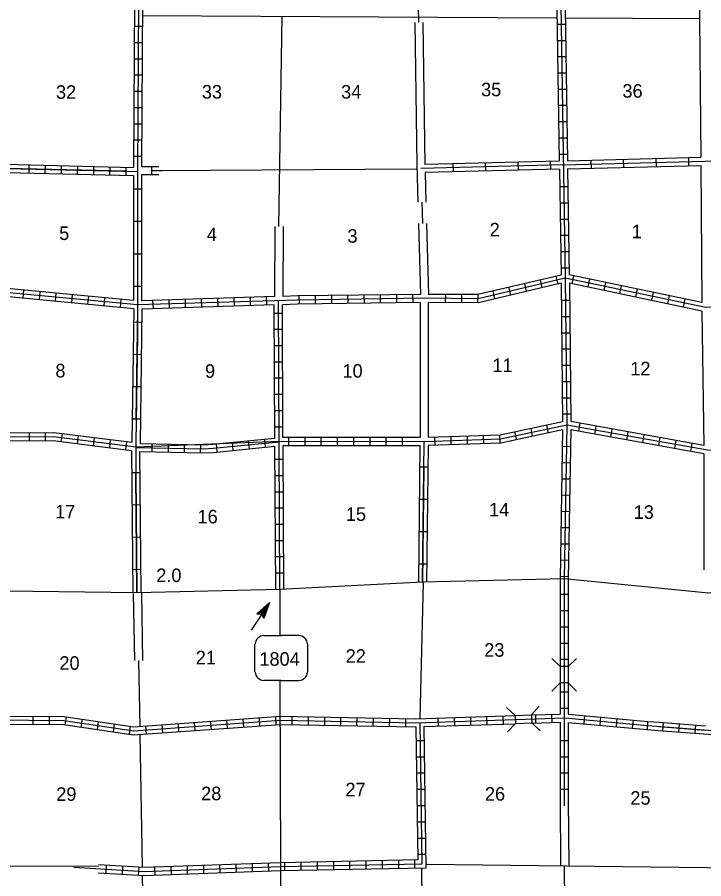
# Model space of a CAD drawing. Extents: x 1372974 to 1910017, y 15437295 to 16008649.
# Drawn here: x 1630068 to 1655410, y 15748729 to 15780553 of the extents above; entities that cross this region are included whole.
import ezdxf

# ---------------------------------------------------------------- set-up
doc = ezdxf.new("R2010")
doc.units = 0
for name, color, linetype in [('L10', 7, 'Continuous'), ('L11', 7, 'Continuous'), ('L13', 7, 'Continuous'), ('L14', 7, 'Continuous'), ('L18', 7, 'Continuous'), ('L28', 7, 'Continuous'), ('L3', 7, 'Continuous'), ('L8', 7, 'Continuous'), ('L9', 7, 'Continuous')]:
    doc.layers.add(name, color=color, linetype=linetype)

msp = doc.modelspace()

# ---------------------------------------------------------------- linework, layer by layer
at = {"layer": 'L10'}
for points in [[(1650106, 15751647), (1650127, 15749212)], [(1650406, 15751646), (1650427, 15749209)]]:
    msp.add_lwpolyline(points, dxfattribs=at)
at = {"layer": 'L11'}
for points in [[(1655216, 15785791), (1655258, 15780490), (1655300, 15775382)], [(1644744, 15780354), (1644817, 15775115), (1644855, 15773716)], [(1645044, 15780354), (1645117, 15775115)], [(1655308, 15775082), (1655333, 15770015)], [(1645125, 15774815), (1645155, 15773716)], [(1639583, 15770232), (1639593, 15772824)], [(1639883, 15770232), (1639893, 15772823)], [(1644877, 15772928), (1644950, 15770315)], [(1645177, 15772928), (1645250, 15770315)], [(1644942, 15770015), (1644942, 15765024)], [(1645242, 15770015), (1645242, 15765032)], [(1655341, 15769699), (1655408, 15764732)], [(1655408, 15764424), (1655412, 15760139)], [(1634350, 15759271), (1634397, 15756788)], [(1634650, 15759276), (1634697, 15756794)]]:
    msp.add_lwpolyline(points, dxfattribs=at)
at = {"layer": 'L13'}
msp.add_line((1645005, 15773716), (1645027, 15772928), dxfattribs=at)
for points in [[(1644775, 15785566), (1644879, 15780354)], [(1649958, 15780524), (1634692, 15780607)], [(1639833, 15780582), (1639708, 15772822)], [(1655250, 15780499), (1650308, 15780524)], [(1635296, 15774894), (1644808, 15774957)], [(1645050, 15759682), (1644925, 15754649)], [(1634547, 15756791), (1634593, 15754356)], [(1634592, 15754057), (1634683, 15749165)], [(1633072, 15749187), (1619859, 15749232)], [(1645192, 15749273), (1660699, 15749082)], [(1650260, 15749211), (1650366, 15736940)], [(1644992, 15749107), (1645208, 15728257)], [(1634683, 15748832), (1634775, 15744123)]]:
    msp.add_lwpolyline(points, dxfattribs=at)
at = {"layer": 'L18'}
for p, q in [((1650108, 15756565), (1649808, 15756865)), ((1650408, 15756565), (1650708, 15756865)), ((1650408, 15756565), (1650108, 15756565)), ((1650108, 15756565), (1650108, 15755965)), ((1650408, 15756565), (1650408, 15755965)), ((1650108, 15755965), (1649808, 15755665)), ((1650408, 15755965), (1650108, 15755965)), ((1650408, 15755965), (1650708, 15755665)), ((1648450, 15754765), (1648133, 15755057)), ((1649050, 15754790), (1649333, 15755099)), ((1648450, 15754765), (1649050, 15754790)), ((1648450, 15754765), (1648458, 15754465)), ((1649050, 15754790), (1649058, 15754490)), ((1648458, 15754465), (1648166, 15754157)), ((1648458, 15754465), (1649058, 15754490)), ((1649058, 15754490), (1649366, 15754199))]:
    msp.add_line(p, q, dxfattribs=at)
at = {"layer": 'L28'}
for p, q in [((1639375, 15758932), (1638700, 15757915)), ((1639375, 15758932), (1638917, 15758515)), ((1639325, 15758882), (1638967, 15758540)), ((1639292, 15758824), (1638983, 15758540)), ((1639250, 15758757), (1639017, 15758549)), ((1639300, 15758799), (1639167, 15758407)), ((1639375, 15758932), (1639175, 15758349)), ((1639333, 15758840), (1639175, 15758390)), ((1638917, 15758515), (1639100, 15758515)), ((1639200, 15758699), (1639058, 15758540)), ((1639158, 15758624), (1639083, 15758540)), ((1639117, 15758557), (1639092, 15758532)), ((1639175, 15758349), (1639100, 15758515)), ((1639150, 15758565), (1639117, 15758515)), ((1639167, 15758590), (1639125, 15758482)), ((1639225, 15758690), (1639133, 15758465)), ((1639225, 15758707), (1639142, 15758574)), ((1639200, 15758665), (1639142, 15758574)), ((1639258, 15758732), (1639150, 15758440))]:
    msp.add_line(p, q, dxfattribs=at)
at = {"layer": 'L3'}
for p, q in [((1639175, 15757715), (1639808, 15757715)), ((1640467, 15757715), (1639808, 15757715)), ((1638842, 15756374), (1638842, 15757399)), ((1640792, 15756374), (1640792, 15757399)), ((1639808, 15756057), (1639175, 15756057)), ((1639808, 15756057), (1640467, 15756057))]:
    msp.add_line(p, q, dxfattribs=at)
for points in [[(1634484, 15759290), (1628709, 15759365), (1624492, 15759440), (1624100, 15759507), (1623692, 15759657), (1620217, 15762207), (1619734, 15762257), (1617101, 15762357)], [(1656441, 15759290), (1655591, 15759274), (1650258, 15759807), (1645025, 15759690), (1639758, 15759415), (1634484, 15759290)], [(1639758, 15759415), (1639767, 15757715)], [(1639767, 15756057), (1639783, 15749173), (1639875, 15739382), (1640258, 15738298), (1641267, 15737440), (1642175, 15737307), (1642883, 15737632), (1644358, 15739040), (1644767, 15739590), (1645125, 15739773), (1645842, 15739773), (1648025, 15738882)]]:
    msp.add_lwpolyline(points, dxfattribs=at)
for centre, start, end in [((1639181, 15757381), 92.2244, 176.0281), ((1640452, 15757381), 3.9742, 87.7779), ((1639181, 15756386), 183.3615, 268.9061), ((1640452, 15756386), 271.0961, 356.6408)]:
    msp.add_arc(centre, 332, start, end, dxfattribs=at)
at = {"layer": 'L8'}
for p, q in [((1634692, 15780207), (1634392, 15780207)), ((1650000, 15780299), (1650300, 15780299)), ((1634683, 15779607), (1634384, 15779607)), ((1650008, 15779699), (1650308, 15779699)), ((1634683, 15779007), (1634384, 15779007)), ((1650025, 15779099), (1650316, 15779099)), ((1650033, 15778499), (1650333, 15778499)), ((1634675, 15778407), (1634375, 15778407)), ((1650041, 15777899), (1650341, 15777899)), ((1634675, 15777807), (1634375, 15777807)), ((1634675, 15777207), (1634375, 15777207)), ((1650050, 15777299), (1650350, 15777299)), ((1634667, 15776607), (1634367, 15776607)), ((1650058, 15776699), (1650358, 15776699)), ((1634667, 15776007), (1634367, 15776007)), ((1650066, 15776099), (1650366, 15776099)), ((1634658, 15775407), (1634358, 15775407)), ((1650075, 15775499), (1650375, 15775499)), ((1630505, 15774800), (1630512, 15775098)), ((1631101, 15774786), (1631109, 15775084)), ((1631698, 15774772), (1631705, 15775070)), ((1632294, 15774757), (1632301, 15775055)), ((1632891, 15774743), (1632898, 15775041)), ((1633487, 15774729), (1633494, 15775027)), ((1634084, 15774714), (1634091, 15775013)), ((1650100, 15774299), (1650400, 15774299)), ((1650108, 15773699), (1650408, 15773699)), ((1650116, 15773099), (1650416, 15773099)), ((1650125, 15772499), (1650425, 15772499)), ((1650133, 15771899), (1650433, 15771899)), ((1650141, 15771299), (1650441, 15771299)), ((1649450, 15770557), (1649383, 15770857)), ((1650033, 15770699), (1649966, 15770990)), ((1650558, 15770707), (1650616, 15770999)), ((1651141, 15770590), (1651200, 15770882)), ((1648283, 15770282), (1648216, 15770574)), ((1648866, 15770424), (1648800, 15770715)), ((1651733, 15770465), (1651791, 15770757)), ((1652316, 15770340), (1652375, 15770632)), ((1652908, 15770215), (1652966, 15770515)), ((1630292, 15770174), (1630317, 15770474)), ((1630884, 15770124), (1630917, 15770415)), ((1631484, 15770065), (1631509, 15770357)), ((1632084, 15770007), (1632109, 15770307)), ((1632675, 15769949), (1632709, 15770249)), ((1633275, 15769890), (1633300, 15770190)), ((1638683, 15769907), (1638675, 15770207)), ((1639283, 15769924), (1639275, 15770224)), ((1640483, 15769957), (1640475, 15770257)), ((1641083, 15769965), (1641075, 15770265)), ((1641683, 15769974), (1641675, 15770274)), ((1642283, 15769982), (1642275, 15770282)), ((1642883, 15769990), (1642875, 15770290)), ((1643483, 15769999), (1643475, 15770299)), ((1644083, 15770007), (1644075, 15770307)), ((1644683, 15770015), (1644675, 15770315)), ((1645875, 15770015), (1645883, 15770315)), ((1646475, 15770015), (1646483, 15770315)), ((1647075, 15770007), (1647083, 15770307)), ((1647700, 15770149), (1647633, 15770440)), ((1653491, 15770099), (1653550, 15770390)), ((1654083, 15769974), (1654141, 15770265)), ((1633875, 15769832), (1633900, 15770132)), ((1635092, 15769790), (1635075, 15770090)), ((1635692, 15769807), (1635675, 15770107)), ((1636283, 15769832), (1636275, 15770132)), ((1636883, 15769849), (1636875, 15770149)), ((1637483, 15769865), (1637475, 15770165)), ((1638083, 15769882), (1638075, 15770182)), ((1650158, 15770099), (1650458, 15770099)), ((1654666, 15769849), (1654725, 15770149)), ((1639858, 15769615), (1639558, 15769615)), ((1650166, 15769499), (1650466, 15769499)), ((1639867, 15769015), (1639567, 15769015)), ((1650175, 15768899), (1650475, 15768899)), ((1639867, 15768415), (1639567, 15768415)), ((1650175, 15768299), (1650475, 15768299)), ((1639867, 15767815), (1639567, 15767815)), ((1650183, 15767699), (1650483, 15767699)), ((1639875, 15767215), (1639575, 15767215)), ((1650191, 15767099), (1650491, 15767099)), ((1639875, 15766615), (1639575, 15766615)), ((1650200, 15766499), (1650500, 15766499)), ((1639875, 15766015), (1639575, 15766015)), ((1650200, 15765899), (1650500, 15765899)), ((1649675, 15765190), (1649616, 15765482)), ((1650800, 15765257), (1650850, 15765557)), ((1651391, 15765157), (1651441, 15765449)), ((1630517, 15764899), (1630517, 15765199)), ((1631117, 15764907), (1631117, 15765207)), ((1631692, 15764874), (1631734, 15765165)), ((1639883, 15765415), (1639583, 15765415)), ((1647291, 15764799), (1647283, 15765099)), ((1647891, 15764815), (1647883, 15765115)), ((1648508, 15764940), (1648441, 15765232)), ((1649091, 15765065), (1649033, 15765357)), ((1651975, 15765049), (1652033, 15765340)), ((1652566, 15764940), (1652625, 15765232)), ((1653158, 15764832), (1653216, 15765132)), ((1632292, 15764799), (1632325, 15765090)), ((1632884, 15764724), (1632925, 15765015)), ((1633484, 15764649), (1633517, 15764940)), ((1634075, 15764574), (1634117, 15764865)), ((1635049, 15764498), (1635055, 15764796)), ((1635646, 15764485), (1635652, 15764783)), ((1637451, 15764495), (1637422, 15764792)), ((1638045, 15764554), (1638016, 15764851)), ((1638639, 15764613), (1638610, 15764910)), ((1639233, 15764671), (1639203, 15764968)), ((1640092, 15764732), (1640092, 15765032)), ((1640692, 15764732), (1640692, 15765032)), ((1641292, 15764732), (1641292, 15765032)), ((1641892, 15764732), (1641892, 15765032)), ((1642492, 15764724), (1642492, 15765024)), ((1643092, 15764724), (1643092, 15765024)), ((1643692, 15764724), (1643692, 15765024)), ((1644292, 15764724), (1644292, 15765024)), ((1645492, 15764740), (1645483, 15765040)), ((1646092, 15764757), (1646083, 15765057)), ((1646691, 15764774), (1646683, 15765074)), ((1653750, 15764732), (1653800, 15765024)), ((1654341, 15764624), (1654391, 15764915)), ((1654933, 15764515), (1654983, 15764807)), ((1636242, 15764473), (1636248, 15764771)), ((1636838, 15764460), (1636845, 15764758)), ((1650191, 15764707), (1650491, 15764699)), ((1639883, 15764215), (1639583, 15764215)), ((1650183, 15764107), (1650483, 15764099)), ((1639892, 15763615), (1639592, 15763615)), ((1650175, 15763507), (1650475, 15763499)), ((1639892, 15763015), (1639592, 15763015)), ((1650166, 15762907), (1650466, 15762899)), ((1639892, 15762415), (1639592, 15762415)), ((1650150, 15762307), (1650450, 15762299)), ((1639900, 15761815), (1639600, 15761815)), ((1650141, 15761707), (1650441, 15761699)), ((1639900, 15761215), (1639600, 15761215)), ((1650133, 15761107), (1650433, 15761099)), ((1639900, 15760615), (1639600, 15760615)), ((1650116, 15760507), (1650416, 15760499)), ((1639908, 15760015), (1639608, 15760015)), ((1650108, 15759907), (1650408, 15759899)), ((1650408, 15759224), (1650108, 15759224)), ((1650408, 15758624), (1650108, 15758624)), ((1650408, 15758024), (1650108, 15758024)), ((1650408, 15757424), (1650108, 15757424)), ((1650408, 15756824), (1650108, 15756824)), ((1650408, 15755624), (1650108, 15755624)), ((1650408, 15755024), (1650108, 15755024)), ((1630659, 15754432), (1630659, 15754732)), ((1631259, 15754432), (1631259, 15754732)), ((1631834, 15754415), (1631884, 15754707)), ((1632425, 15754324), (1632475, 15754624)), ((1638433, 15754332), (1638408, 15754632)), ((1639025, 15754374), (1639008, 15754674)), ((1639625, 15754424), (1639608, 15754724)), ((1640217, 15754424), (1640217, 15754724)), ((1640817, 15754415), (1640817, 15754715)), ((1641417, 15754399), (1641417, 15754699)), ((1642017, 15754390), (1642017, 15754690)), ((1642608, 15754382), (1642617, 15754682)), ((1643208, 15754365), (1643217, 15754665)), ((1643808, 15754357), (1643817, 15754657)), ((1644408, 15754349), (1644417, 15754649)), ((1645617, 15754365), (1645608, 15754665)), ((1646217, 15754390), (1646208, 15754690)), ((1646816, 15754407), (1646808, 15754707)), ((1647416, 15754432), (1647408, 15754732)), ((1648016, 15754449), (1648008, 15754749)), ((1649216, 15754490), (1649208, 15754790)), ((1649816, 15754507), (1649808, 15754807)), ((1650991, 15754457), (1651025, 15754757)), ((1651591, 15754399), (1651616, 15754699)), ((1652191, 15754349), (1652216, 15754649)), ((1633025, 15754240), (1633067, 15754532)), ((1633617, 15754149), (1633659, 15754449)), ((1634209, 15754065), (1634250, 15754357)), ((1634842, 15754074), (1634817, 15754374)), ((1635442, 15754115), (1635417, 15754415)), ((1636033, 15754157), (1636017, 15754457)), ((1636633, 15754207), (1636617, 15754507)), ((1637233, 15754249), (1637208, 15754549)), ((1637833, 15754290), (1637808, 15754590)), ((1652783, 15754290), (1652816, 15754590)), ((1653333, 15754240), (1653350, 15754540)), ((1653748, 15754359), (1655463, 15754224)), ((1653910, 15754496), (1653887, 15754197)), ((1654505, 15754450), (1654482, 15754151)), ((1655100, 15754403), (1655076, 15754105)), ((1645092, 15753824), (1644792, 15753824)), ((1650408, 15753824), (1650108, 15753824)), ((1645100, 15753224), (1644800, 15753224)), ((1650408, 15753224), (1650108, 15753224)), ((1645108, 15752624), (1644808, 15752624)), ((1650408, 15752624), (1650108, 15752624)), ((1645117, 15752024), (1644817, 15752024)), ((1650408, 15752024), (1650108, 15752024)), ((1645125, 15751424), (1644825, 15751424)), ((1645133, 15750824), (1644833, 15750824)), ((1645142, 15750223), (1644842, 15750223)), ((1645142, 15749623), (1644842, 15749623)), ((1633350, 15748923), (1633367, 15749223)), ((1633950, 15748890), (1633967, 15749190)), ((1636358, 15748898), (1636350, 15749198)), ((1636958, 15748923), (1636950, 15749223)), ((1637558, 15748940), (1637550, 15749240)), ((1638158, 15748965), (1638150, 15749265)), ((1638758, 15748982), (1638750, 15749282)), ((1639358, 15749007), (1639342, 15749307)), ((1639950, 15749023), (1639950, 15749323)), ((1640550, 15749040), (1640550, 15749340)), ((1641150, 15749048), (1641150, 15749348)), ((1641750, 15749065), (1641750, 15749365)), ((1642350, 15749073), (1642350, 15749373)), ((1642950, 15749082), (1642950, 15749382)), ((1643550, 15749098), (1643550, 15749398)), ((1644150, 15749107), (1644150, 15749407)), ((1644750, 15749115), (1644750, 15749415)), ((1634542, 15748848), (1634567, 15749148)), ((1635158, 15748857), (1635150, 15749157)), ((1635758, 15748873), (1635750, 15749173))]:
    msp.add_line(p, q, dxfattribs=at)
for points in [[(1649916, 15785699), (1650075, 15775240)], [(1650066, 15785699), (1650300, 15770915), (1650358, 15765490), (1650258, 15759807)], [(1650216, 15785699), (1650375, 15775249)], [(1634417, 15785357), (1634358, 15775007)], [(1634567, 15785357), (1634508, 15774857), (1634508, 15768807)], [(1634717, 15785357), (1634660, 15775040)], [(1634087, 15774864), (1629130, 15774982)], [(1629134, 15775132), (1634358, 15775007)], [(1650200, 15775099), (1644967, 15774965)], [(1629134, 15774832), (1634358, 15774707)], [(1650083, 15774940), (1650141, 15771024)], [(1650383, 15774949), (1650441, 15771032)], [(1681682, 15770015), (1676382, 15769932), (1673624, 15769965), (1666274, 15769824), (1660983, 15769865), (1655491, 15769832), (1650300, 15770915), (1647083, 15770157), (1645100, 15770174), (1640417, 15770107), (1634508, 15769924), (1629109, 15770440)], [(1650141, 15771024), (1647066, 15770307), (1645250, 15770315)], [(1655333, 15770015), (1650441, 15771032)], [(1634358, 15770090), (1628775, 15770624)], [(1650150, 15770724), (1647100, 15770007), (1645242, 15770015)], [(1650150, 15770724), (1650200, 15765607)], [(1655341, 15769699), (1650450, 15770732)], [(1650450, 15770732), (1650500, 15765615)], [(1634373, 15769781), (1629092, 15770290)], [(1639583, 15770232), (1634658, 15770074)], [(1644950, 15770315), (1640417, 15770257), (1639883, 15770232)], [(1639558, 15769924), (1634673, 15769774)], [(1639575, 15765006), (1639558, 15769924)], [(1639758, 15759415), (1639708, 15770074)], [(1644942, 15770015), (1640417, 15769957), (1639858, 15769932)], [(1639875, 15765024), (1639858, 15769932)], [(1681699, 15764707), (1676391, 15764657), (1671274, 15764599), (1666324, 15764557), (1660999, 15764499), (1655550, 15764557), (1650358, 15765490), (1647908, 15764965), (1645092, 15764874), (1639725, 15764882), (1634450, 15764674), (1631409, 15765057), (1628717, 15765040)], [(1650200, 15765607), (1647891, 15765115), (1645242, 15765032)], [(1655408, 15764732), (1650500, 15765615)], [(1634300, 15764840), (1631417, 15765207), (1628717, 15765190)], [(1650200, 15765307), (1647925, 15764815), (1645233, 15764732)], [(1650200, 15765307), (1650108, 15759807)], [(1650500, 15765315), (1650408, 15759807)], [(1655408, 15764424), (1650500, 15765315)], [(1634284, 15764541), (1631400, 15764907), (1628717, 15764890)], [(1634450, 15764832), (1634442, 15763682)], [(1634456, 15764659), (1636943, 15764607), (1637303, 15764631), (1639743, 15764872)], [(1634600, 15764806), (1636940, 15764757), (1637291, 15764780), (1639575, 15765006)], [(1644942, 15765024), (1639875, 15765024)], [(1634584, 15764506), (1636946, 15764457), (1637316, 15764481), (1639583, 15764705)], [(1639608, 15759415), (1639583, 15764705)], [(1639908, 15759415), (1639883, 15764724)], [(1644933, 15764724), (1639883, 15764724)], [(1650108, 15759807), (1650108, 15756565)], [(1650258, 15759807), (1650258, 15751424)], [(1650408, 15759807), (1650408, 15756574)], [(1650108, 15755949), (1650108, 15754815)], [(1650408, 15755949), (1650408, 15754807)], [(1627059, 15754615), (1629192, 15754599), (1631784, 15754574), (1634367, 15754190), (1639783, 15754582), (1644783, 15754490), (1650283, 15754674), (1653333, 15754390)], [(1629325, 15754740), (1631792, 15754724), (1634375, 15754340), (1639783, 15754732), (1644783, 15754640), (1648450, 15754757)], [(1649041, 15754782), (1650108, 15754815)], [(1650408, 15754807), (1653350, 15754540)], [(1629342, 15754440), (1631775, 15754424), (1634358, 15754040), (1639783, 15754432), (1644783, 15754340)], [(1644933, 15754490), (1645000, 15749273), (1639783, 15749173), (1634758, 15748990), (1632159, 15749140)], [(1645083, 15754349), (1645150, 15749123), (1639792, 15749023), (1634758, 15748840), (1633061, 15748938)], [(1644783, 15754340), (1644850, 15749423), (1639775, 15749323), (1634758, 15749140), (1633074, 15749238)], [(1645083, 15754349), (1648450, 15754457)], [(1649066, 15754482), (1650108, 15754515)], [(1650108, 15754515), (1650108, 15751647)], [(1650408, 15754507), (1650408, 15751646)], [(1650408, 15754507), (1653316, 15754240)], [(1653350, 15754540), (1653759, 15754508)], [(1653759, 15754508), (1655475, 15754374)], [(1653325, 15754240), (1653731, 15754209)], [(1653731, 15754209), (1655591, 15754065), (1657156, 15754058)]]:
    msp.add_lwpolyline(points, dxfattribs=at)
at = {"layer": 'L9'}
for p, q in [((1652441, 15775307), (1652450, 15775007)), ((1653641, 15775340), (1653650, 15775040)), ((1654841, 15775374), (1654850, 15775074)), ((1635025, 15775042), (1635027, 15774744)), ((1646167, 15774849), (1646158, 15775149)), ((1647366, 15774874), (1647358, 15775174)), ((1648566, 15774907), (1648558, 15775207)), ((1649766, 15774940), (1649758, 15775240)), ((1651241, 15775274), (1651250, 15774974)), ((1634658, 15774207), (1634358, 15774207)), ((1634658, 15773007), (1634358, 15773007)), ((1634658, 15771807), (1634358, 15771807)), ((1634658, 15770607), (1634358, 15770607)), ((1634366, 15769297), (1634665, 15769293)), ((1634349, 15768104), (1634647, 15768100)), ((1634331, 15766911), (1634630, 15766907)), ((1634314, 15765718), (1634612, 15765713)), ((1645223, 15763930), (1644925, 15763933)), ((1634591, 15763729), (1634292, 15763726)), ((1645209, 15762736), (1644911, 15762740)), ((1634602, 15762536), (1634304, 15762533)), ((1634613, 15761343), (1634315, 15761340)), ((1645195, 15761543), (1644897, 15761547)), ((1645182, 15760350), (1644883, 15760354)), ((1634624, 15760149), (1634326, 15760147))]:
    msp.add_line(p, q, dxfattribs=at)
for points in [[(1650200, 15775099), (1655458, 15775240), (1660841, 15775357)], [(1650375, 15775249), (1655300, 15775382)], [(1629134, 15774982), (1634508, 15774857)], [(1634660, 15775040), (1635296, 15775044)], [(1650075, 15775240), (1645117, 15775115)], [(1650383, 15774949), (1655308, 15775082)], [(1634358, 15774707), (1634358, 15770090)], [(1634658, 15774740), (1635296, 15774744)], [(1634658, 15774740), (1634658, 15770074)], [(1635026, 15774893), (1635417, 15774895)], [(1650083, 15774940), (1645125, 15774815)], [(1634373, 15769781), (1634300, 15764840)], [(1634463, 15765716), (1634523, 15769778)], [(1634673, 15769774), (1634600, 15764806)], [(1634508, 15768807), (1634450, 15764832)], [(1645025, 15759690), (1645092, 15764874)], [(1634284, 15764541), (1634334, 15759287)], [(1634584, 15764506), (1634633, 15759290)], [(1644933, 15764735), (1644875, 15759694)], [(1645233, 15764732), (1645175, 15759690)], [(1645074, 15763931), (1645025, 15759692)], [(1634441, 15763728), (1634484, 15759289)], [(1634484, 15759290), (1634442, 15763682)], [(1653341, 15754390), (1655591, 15754215), (1660791, 15754190)]]:
    msp.add_lwpolyline(points, dxfattribs=at)

# ---------------------------------------------------------------- texts
at = {"layer": 'L14'}
for s, p in [('32', (1631500, 15777540)), ('33', (1636883, 15777549)), ('34', (1642025, 15777549)), ('35', (1647191, 15777632)), ('36', (1652408, 15777582)), ('5', (1631617, 15772324)), ('4', (1637067, 15772282)), ('2', (1647508, 15772457)), ('1', (1652750, 15772390)), ('3', (1642258, 15772224)), ('8', (1631475, 15767249)), ('9', (1637000, 15767232)), ('10', (1642075, 15767240)), ('11', (1647608, 15767449)), ('12', (1652700, 15767324)), ('14', (1647483, 15762115)), ('17', (1631467, 15762040)), ('16', (1636725, 15761857)), ('15', (1642200, 15761949)), ('13', (1652825, 15762024)), ('21', (1636658, 15756649)), ('22', (1642192, 15756707)), ('23', (1647308, 15756932)), ('20', (1631625, 15756449)), ('29', (1631509, 15751607)), ('28', (1636858, 15751632)), ('27', (1642183, 15751774)), ('26', (1647333, 15751615)), ('25', (1652700, 15751465))]:
    msp.add_text(s, height=500, dxfattribs=at).set_placement(p)
at = {"layer": 'L28'}
msp.add_text('2.0', height=500, dxfattribs=at).set_placement((1635200, 15759690))
at = {"layer": 'L3'}
msp.add_text('1804', height=500, dxfattribs=at).set_placement((1639008, 15756599))

doc.saveas('drawing.dxf')
